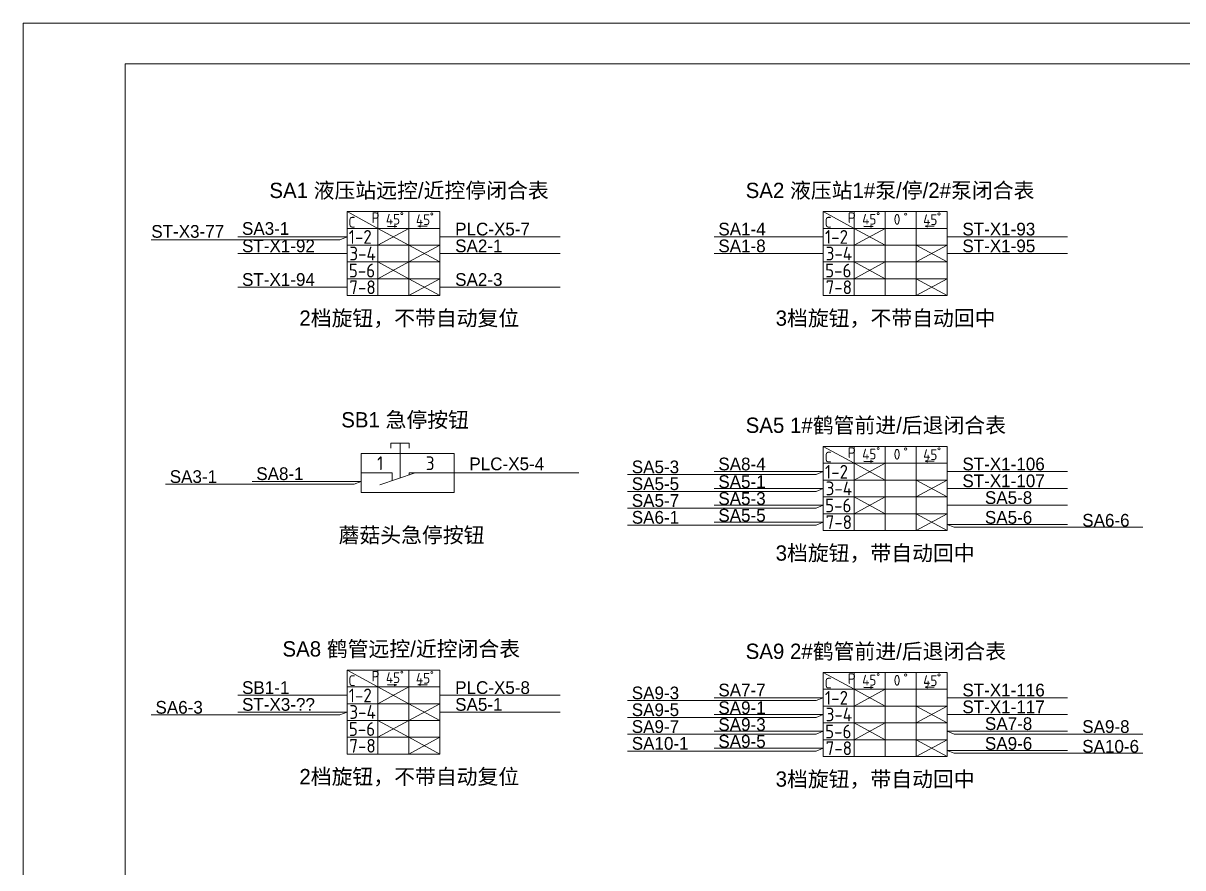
# Model space of a CAD drawing. Header units: millimetres. Extents: x 32721 to 103787, y 57624 to 127312.
# Drawn here: x 42543 to 44440, y 62671 to 64052 of the extents above; entities that cross this region are included whole.
import ezdxf

# ---------------------------------------------------------------- set-up
doc = ezdxf.new("R2010")
doc.units = ezdxf.units.MM
doc.header["$LTSCALE"] = 10
doc.layers.get('0').update_dxf_attribs({"lineweight": 18})
for name, color, linetype, lineweight in [('1轮廓实线层', 7, 'Continuous', 18), ('2细线层', 4, 'Continuous', 18), ('图框层', 7, 'Continuous', 18)]:
    doc.layers.add(name, color=color, linetype=linetype, lineweight=lineweight)
doc.styles.get("Standard").update_dxf_attribs({"font": 'isocp.shx', "width": 0.707, "bigfont": 'hztxt.shx'})
doc.styles.add('样式 1', font='SIMYOU.TTF', dxfattribs={"width": 0.75})

msp = doc.modelspace()

# ---------------------------------------------------------------- linework, layer by layer
for p, q in [((43072.95, 63702.73), (42894.38, 63702.73)), ((43224.81, 63702.73), (43421.53, 63702.73)), ((43852.01, 63702.73), (43673.44, 63702.73)), ((44054.49, 63702.73), (44251.21, 63702.73)), ((43072.95, 63675.24), (42894.38, 63675.24)), ((43224.81, 63675.24), (43421.53, 63675.24)), ((43852.01, 63675.24), (43673.44, 63675.24)), ((44054.49, 63675.24), (44251.21, 63675.24)), ((43072.95, 63620.27), (42894.38, 63620.27)), ((43224.81, 63620.27), (43421.53, 63620.27)), ((43159.64, 63364.94), (43144.46, 63364.94)), ((43144.46, 63364.94), (43144.46, 63357.23)), ((43159.64, 63364.94), (43159.64, 63308.11)), ((43159.64, 63364.94), (43174.82, 63364.94)), ((43174.82, 63364.94), (43174.82, 63357.23)), ((43096.25, 63316.51), (43146.98, 63316.51)), ((43126.57, 63296.89), (43184.37, 63316.51)), ((43146.98, 63316.51), (43146.98, 63303.81)), ((43248.1, 63316.51), (43174.34, 63316.51)), ((43174.34, 63316.51), (43174.34, 63313.1)), ((43180.6, 63316.51), (43180.6, 63316.51)), ((43248.1, 63316.51), (43451.96, 63316.51)), ((43852.01, 63318.6), (43673.44, 63318.6)), ((44054.49, 63318.6), (44251.21, 63318.6)), ((43096.25, 63302.76), (42917.68, 63302.76)), ((43852.01, 63291.11), (43673.44, 63291.11)), ((44054.49, 63291.11), (44251.21, 63291.11)), ((43852.01, 63263.62), (43673.44, 63263.62)), ((44054.49, 63263.62), (44251.21, 63263.62)), ((43852.01, 63236.14), (43673.44, 63236.14)), ((44054.49, 63232.46), (44251.21, 63232.46)), ((43072.95, 62952.94), (42894.38, 62952.94)), ((43224.81, 62952.94), (43421.53, 62952.94)), ((43852.01, 62948.96), (43673.44, 62948.96)), ((44054.49, 62948.96), (44251.21, 62948.96)), ((43072.95, 62925.45), (42894.38, 62925.45)), ((43224.81, 62925.45), (43421.53, 62925.45)), ((43852.01, 62921.47), (43673.44, 62921.47)), ((44054.49, 62921.47), (44251.21, 62921.47)), ((43852.01, 62893.98), (43673.44, 62893.98)), ((44054.49, 62893.98), (44251.21, 62893.98)), ((43852.01, 62866.49), (43673.44, 62866.49)), ((44054.49, 62862.82), (44251.21, 62862.82))]:
    msp.add_line(p, q)
msp.add_lwpolyline([(43096.25, 63348.3), (43248.1, 63348.3), (43248.1, 63284.72), (43096.25, 63284.72)], close=True)
at = {"layer": '1轮廓实线层', "color": 0, "linetype": 'ByBlock', "lineweight": 13}
for p, q in [((43072.95, 63743.96), (43123.57, 63716.47)), ((43852.01, 63743.96), (43902.63, 63716.47)), ((43123.57, 63716.47), (43174.19, 63688.99)), ((43174.19, 63716.47), (43123.57, 63688.99)), ((43139.31, 63720.66), (43139.31, 63720.66)), ((43139.31, 63720.66), (43139.31, 63720.66)), ((43139.31, 63719.63), (43154.4, 63719.63)), ((43154.4, 63719.63), (43150.22, 63721.09)), ((43154.4, 63719.63), (43150.22, 63718.16)), ((43188.69, 63719.91), (43192.88, 63721.37)), ((43203.78, 63719.91), (43188.69, 63719.91)), ((43188.69, 63719.91), (43192.88, 63718.45)), ((43203.78, 63719.91), (43188.69, 63719.91)), ((43203.78, 63720.94), (43203.78, 63720.94)), ((43902.63, 63716.47), (43953.25, 63688.99)), ((43953.25, 63716.47), (43902.63, 63688.99)), ((43918.37, 63720.66), (43918.37, 63720.66)), ((43918.37, 63720.66), (43918.37, 63720.66)), ((43918.37, 63719.63), (43933.46, 63719.63)), ((43933.46, 63719.63), (43929.28, 63721.09)), ((43933.46, 63719.63), (43929.28, 63718.16)), ((44018.37, 63719.91), (44022.56, 63721.37)), ((44033.46, 63719.91), (44018.37, 63719.91)), ((44018.37, 63719.91), (44022.56, 63718.45)), ((44033.46, 63719.91), (44018.37, 63719.91)), ((44033.46, 63720.94), (44033.46, 63720.94)), ((43174.19, 63688.99), (43224.81, 63661.5)), ((43224.81, 63688.99), (43174.19, 63661.5)), ((44003.87, 63688.99), (44054.49, 63661.5)), ((44054.49, 63688.99), (44003.87, 63661.5)), ((43123.57, 63661.5), (43174.19, 63634.01)), ((43174.19, 63661.5), (43123.57, 63634.01)), ((43902.63, 63661.5), (43953.25, 63634.01)), ((43953.25, 63661.5), (43902.63, 63634.01)), ((43174.19, 63634.01), (43224.81, 63606.53)), ((43224.81, 63634.01), (43174.19, 63606.53)), ((44003.87, 63634.01), (44054.49, 63606.53)), ((44054.49, 63634.01), (44003.87, 63606.53)), ((43852.01, 63359.83), (43902.63, 63332.34)), ((43918.37, 63336.52), (43918.37, 63336.52)), ((43918.37, 63336.52), (43918.37, 63336.52)), ((43918.37, 63335.49), (43933.46, 63335.49)), ((43933.46, 63335.49), (43929.28, 63336.95)), ((43933.46, 63335.49), (43929.28, 63334.03)), ((44018.37, 63335.77), (44022.56, 63337.23)), ((44033.46, 63335.77), (44018.37, 63335.77)), ((44018.37, 63335.77), (44022.56, 63334.31)), ((44033.46, 63335.77), (44018.37, 63335.77)), ((44033.46, 63336.8), (44033.46, 63336.8)), ((43902.63, 63332.34), (43953.25, 63304.85)), ((43953.25, 63332.34), (43902.63, 63304.85)), ((44003.87, 63304.85), (44054.49, 63277.37)), ((44054.49, 63304.85), (44003.87, 63277.37)), ((43902.63, 63277.37), (43953.25, 63249.88)), ((43953.25, 63277.37), (43902.63, 63249.88)), ((44003.87, 63249.88), (44054.49, 63222.39)), ((44054.49, 63249.88), (44003.87, 63222.39)), ((43072.95, 62994.17), (43123.57, 62966.68)), ((43852.01, 62990.19), (43902.63, 62962.7)), ((43123.57, 62966.68), (43174.19, 62939.19)), ((43174.19, 62966.68), (43123.57, 62939.19)), ((43139.31, 62970.86), (43139.31, 62970.86)), ((43139.31, 62970.86), (43139.31, 62970.86)), ((43139.31, 62969.83), (43154.4, 62969.83)), ((43154.4, 62969.83), (43150.22, 62971.29)), ((43154.4, 62969.83), (43150.22, 62968.37)), ((43188.69, 62970.11), (43192.88, 62971.57)), ((43203.78, 62970.11), (43188.69, 62970.11)), ((43188.69, 62970.11), (43192.88, 62968.65)), ((43203.78, 62970.11), (43188.69, 62970.11)), ((43203.78, 62971.14), (43203.78, 62971.14)), ((43902.63, 62962.7), (43953.25, 62935.21)), ((43953.25, 62962.7), (43902.63, 62935.21)), ((43918.37, 62966.88), (43918.37, 62966.88)), ((43918.37, 62966.88), (43918.37, 62966.88)), ((43918.37, 62965.85), (43933.46, 62965.85)), ((43933.46, 62965.85), (43929.28, 62967.31)), ((43933.46, 62965.85), (43929.28, 62964.39)), ((44018.37, 62966.13), (44022.56, 62967.59)), ((44033.46, 62966.13), (44018.37, 62966.13)), ((44018.37, 62966.13), (44022.56, 62964.67)), ((44033.46, 62966.13), (44018.37, 62966.13)), ((44033.46, 62967.16), (44033.46, 62967.16)), ((43174.19, 62939.19), (43224.81, 62911.71)), ((43224.81, 62939.19), (43174.19, 62911.71)), ((44003.87, 62935.21), (44054.49, 62907.72)), ((44054.49, 62935.21), (44003.87, 62907.72)), ((43123.57, 62911.71), (43174.19, 62884.22)), ((43174.19, 62911.71), (43123.57, 62884.22)), ((43902.63, 62907.72), (43953.25, 62880.24)), ((43953.25, 62907.72), (43902.63, 62880.24)), ((43174.19, 62884.22), (43224.81, 62856.73)), ((43224.81, 62884.22), (43174.19, 62856.73)), ((44003.87, 62880.24), (44054.49, 62852.75)), ((44054.49, 62880.24), (44003.87, 62852.75))]:
    msp.add_line(p, q, dxfattribs=at)
at = {"layer": '1轮廓实线层'}
for p, q in [((42752.79, 63697.97), (43061.29, 63697.97)), ((43061.29, 63697.97), (43072.95, 63702.73)), ((43840.35, 63313.84), (43852.01, 63318.6)), ((42776.09, 63298), (43084.58, 63298)), ((43084.58, 63298), (43096.25, 63302.76)), ((43531.85, 63313.84), (43840.35, 63313.84)), ((43531.85, 63286.35), (43840.35, 63286.35)), ((43840.35, 63286.35), (43852.01, 63291.11)), ((43531.85, 63258.86), (43840.35, 63258.86)), ((43840.35, 63258.86), (43852.01, 63263.62)), ((43531.85, 63231.38), (43840.35, 63231.38)), ((43840.35, 63231.38), (43852.01, 63236.14)), ((44066.15, 63227.7), (44054.49, 63232.46)), ((44374.65, 63227.7), (44066.15, 63227.7)), ((43531.85, 62944.2), (43840.35, 62944.2)), ((43840.35, 62944.2), (43852.01, 62948.96)), ((42752.79, 62920.69), (43061.29, 62920.69)), ((43061.29, 62920.69), (43072.95, 62925.45)), ((43531.85, 62916.71), (43840.35, 62916.71)), ((43840.35, 62916.71), (43852.01, 62921.47)), ((43531.85, 62889.22), (43840.35, 62889.22)), ((43840.35, 62889.22), (43852.01, 62893.98)), ((44066.15, 62889.22), (44054.49, 62893.98)), ((44374.65, 62889.22), (44066.15, 62889.22)), ((43531.85, 62861.73), (43840.35, 62861.73)), ((43840.35, 62861.73), (43852.01, 62866.49)), ((44066.15, 62858.06), (44054.49, 62862.82)), ((44374.65, 62858.06), (44066.15, 62858.06))]:
    msp.add_line(p, q, dxfattribs=at)
at = {"layer": '1轮廓实线层', "color": 0, "linetype": 'ByBlock', "lineweight": 13}
for points in [[(43072.95, 63743.96), (43123.57, 63743.96), (43123.57, 63716.47), (43072.95, 63716.47)], [(43123.57, 63743.96), (43174.19, 63743.96), (43174.19, 63716.47), (43123.57, 63716.47)], [(43174.19, 63743.96), (43224.81, 63743.96), (43224.81, 63716.47), (43174.19, 63716.47)], [(43852.01, 63743.96), (43902.63, 63743.96), (43902.63, 63716.47), (43852.01, 63716.47)], [(43902.63, 63743.96), (43953.25, 63743.96), (43953.25, 63716.47), (43902.63, 63716.47)], [(43953.25, 63743.96), (44003.87, 63743.96), (44003.87, 63716.47), (43953.25, 63716.47)], [(44003.87, 63743.96), (44054.49, 63743.96), (44054.49, 63716.47), (44003.87, 63716.47)], [(43072.95, 63716.47), (43123.57, 63716.47), (43123.57, 63688.99), (43072.95, 63688.99)], [(43123.57, 63716.47), (43174.19, 63716.47), (43174.19, 63688.99), (43123.57, 63688.99)], [(43174.19, 63716.47), (43224.81, 63716.47), (43224.81, 63688.99), (43174.19, 63688.99)], [(43852.01, 63716.47), (43902.63, 63716.47), (43902.63, 63688.99), (43852.01, 63688.99)], [(43902.63, 63716.47), (43953.25, 63716.47), (43953.25, 63688.99), (43902.63, 63688.99)], [(43953.25, 63716.47), (44003.87, 63716.47), (44003.87, 63688.99), (43953.25, 63688.99)], [(44003.87, 63716.47), (44054.49, 63716.47), (44054.49, 63688.99), (44003.87, 63688.99)], [(43072.95, 63688.99), (43123.57, 63688.99), (43123.57, 63661.5), (43072.95, 63661.5)], [(43123.57, 63688.99), (43174.19, 63688.99), (43174.19, 63661.5), (43123.57, 63661.5)], [(43174.19, 63688.99), (43224.81, 63688.99), (43224.81, 63661.5), (43174.19, 63661.5)], [(43852.01, 63688.99), (43902.63, 63688.99), (43902.63, 63661.5), (43852.01, 63661.5)], [(43902.63, 63688.99), (43953.25, 63688.99), (43953.25, 63661.5), (43902.63, 63661.5)], [(43953.25, 63688.99), (44003.87, 63688.99), (44003.87, 63661.5), (43953.25, 63661.5)], [(44003.87, 63688.99), (44054.49, 63688.99), (44054.49, 63661.5), (44003.87, 63661.5)], [(43072.95, 63661.5), (43123.57, 63661.5), (43123.57, 63634.01), (43072.95, 63634.01)], [(43123.57, 63661.5), (43174.19, 63661.5), (43174.19, 63634.01), (43123.57, 63634.01)], [(43174.19, 63661.5), (43224.81, 63661.5), (43224.81, 63634.01), (43174.19, 63634.01)], [(43852.01, 63661.5), (43902.63, 63661.5), (43902.63, 63634.01), (43852.01, 63634.01)], [(43902.63, 63661.5), (43953.25, 63661.5), (43953.25, 63634.01), (43902.63, 63634.01)], [(43953.25, 63661.5), (44003.87, 63661.5), (44003.87, 63634.01), (43953.25, 63634.01)], [(44003.87, 63661.5), (44054.49, 63661.5), (44054.49, 63634.01), (44003.87, 63634.01)], [(43072.95, 63634.01), (43123.57, 63634.01), (43123.57, 63606.53), (43072.95, 63606.53)], [(43123.57, 63634.01), (43174.19, 63634.01), (43174.19, 63606.53), (43123.57, 63606.53)], [(43174.19, 63634.01), (43224.81, 63634.01), (43224.81, 63606.53), (43174.19, 63606.53)], [(43852.01, 63634.01), (43902.63, 63634.01), (43902.63, 63606.53), (43852.01, 63606.53)], [(43902.63, 63634.01), (43953.25, 63634.01), (43953.25, 63606.53), (43902.63, 63606.53)], [(43953.25, 63634.01), (44003.87, 63634.01), (44003.87, 63606.53), (43953.25, 63606.53)], [(44003.87, 63634.01), (44054.49, 63634.01), (44054.49, 63606.53), (44003.87, 63606.53)], [(43852.01, 63359.83), (43902.63, 63359.83), (43902.63, 63332.34), (43852.01, 63332.34)], [(43902.63, 63359.83), (43953.25, 63359.83), (43953.25, 63332.34), (43902.63, 63332.34)], [(43953.25, 63359.83), (44003.87, 63359.83), (44003.87, 63332.34), (43953.25, 63332.34)], [(44003.87, 63359.83), (44054.49, 63359.83), (44054.49, 63332.34), (44003.87, 63332.34)], [(43852.01, 63332.34), (43902.63, 63332.34), (43902.63, 63304.85), (43852.01, 63304.85)], [(43902.63, 63332.34), (43953.25, 63332.34), (43953.25, 63304.85), (43902.63, 63304.85)], [(43953.25, 63332.34), (44003.87, 63332.34), (44003.87, 63304.85), (43953.25, 63304.85)], [(44003.87, 63332.34), (44054.49, 63332.34), (44054.49, 63304.85), (44003.87, 63304.85)], [(43852.01, 63304.85), (43902.63, 63304.85), (43902.63, 63277.37), (43852.01, 63277.37)], [(43902.63, 63304.85), (43953.25, 63304.85), (43953.25, 63277.37), (43902.63, 63277.37)], [(43953.25, 63304.85), (44003.87, 63304.85), (44003.87, 63277.37), (43953.25, 63277.37)], [(44003.87, 63304.85), (44054.49, 63304.85), (44054.49, 63277.37), (44003.87, 63277.37)], [(43852.01, 63277.37), (43902.63, 63277.37), (43902.63, 63249.88), (43852.01, 63249.88)], [(43902.63, 63277.37), (43953.25, 63277.37), (43953.25, 63249.88), (43902.63, 63249.88)], [(43953.25, 63277.37), (44003.87, 63277.37), (44003.87, 63249.88), (43953.25, 63249.88)], [(44003.87, 63277.37), (44054.49, 63277.37), (44054.49, 63249.88), (44003.87, 63249.88)], [(43852.01, 63249.88), (43902.63, 63249.88), (43902.63, 63222.39), (43852.01, 63222.39)], [(43902.63, 63249.88), (43953.25, 63249.88), (43953.25, 63222.39), (43902.63, 63222.39)], [(43953.25, 63249.88), (44003.87, 63249.88), (44003.87, 63222.39), (43953.25, 63222.39)], [(44003.87, 63249.88), (44054.49, 63249.88), (44054.49, 63222.39), (44003.87, 63222.39)], [(43072.95, 62994.17), (43123.57, 62994.17), (43123.57, 62966.68), (43072.95, 62966.68)], [(43123.57, 62994.17), (43174.19, 62994.17), (43174.19, 62966.68), (43123.57, 62966.68)], [(43174.19, 62994.17), (43224.81, 62994.17), (43224.81, 62966.68), (43174.19, 62966.68)], [(43852.01, 62990.19), (43902.63, 62990.19), (43902.63, 62962.7), (43852.01, 62962.7)], [(43902.63, 62990.19), (43953.25, 62990.19), (43953.25, 62962.7), (43902.63, 62962.7)], [(43953.25, 62990.19), (44003.87, 62990.19), (44003.87, 62962.7), (43953.25, 62962.7)], [(44003.87, 62990.19), (44054.49, 62990.19), (44054.49, 62962.7), (44003.87, 62962.7)], [(43072.95, 62966.68), (43123.57, 62966.68), (43123.57, 62939.19), (43072.95, 62939.19)], [(43123.57, 62966.68), (43174.19, 62966.68), (43174.19, 62939.19), (43123.57, 62939.19)], [(43174.19, 62966.68), (43224.81, 62966.68), (43224.81, 62939.19), (43174.19, 62939.19)], [(43852.01, 62962.7), (43902.63, 62962.7), (43902.63, 62935.21), (43852.01, 62935.21)], [(43902.63, 62962.7), (43953.25, 62962.7), (43953.25, 62935.21), (43902.63, 62935.21)], [(43953.25, 62962.7), (44003.87, 62962.7), (44003.87, 62935.21), (43953.25, 62935.21)], [(44003.87, 62962.7), (44054.49, 62962.7), (44054.49, 62935.21), (44003.87, 62935.21)], [(43072.95, 62939.19), (43123.57, 62939.19), (43123.57, 62911.71), (43072.95, 62911.71)], [(43123.57, 62939.19), (43174.19, 62939.19), (43174.19, 62911.71), (43123.57, 62911.71)], [(43174.19, 62939.19), (43224.81, 62939.19), (43224.81, 62911.71), (43174.19, 62911.71)], [(43852.01, 62935.21), (43902.63, 62935.21), (43902.63, 62907.72), (43852.01, 62907.72)], [(43902.63, 62935.21), (43953.25, 62935.21), (43953.25, 62907.72), (43902.63, 62907.72)], [(43953.25, 62935.21), (44003.87, 62935.21), (44003.87, 62907.72), (43953.25, 62907.72)], [(44003.87, 62935.21), (44054.49, 62935.21), (44054.49, 62907.72), (44003.87, 62907.72)], [(43072.95, 62911.71), (43123.57, 62911.71), (43123.57, 62884.22), (43072.95, 62884.22)], [(43123.57, 62911.71), (43174.19, 62911.71), (43174.19, 62884.22), (43123.57, 62884.22)], [(43174.19, 62911.71), (43224.81, 62911.71), (43224.81, 62884.22), (43174.19, 62884.22)], [(43852.01, 62907.72), (43902.63, 62907.72), (43902.63, 62880.24), (43852.01, 62880.24)], [(43902.63, 62907.72), (43953.25, 62907.72), (43953.25, 62880.24), (43902.63, 62880.24)], [(43953.25, 62907.72), (44003.87, 62907.72), (44003.87, 62880.24), (43953.25, 62880.24)], [(44003.87, 62907.72), (44054.49, 62907.72), (44054.49, 62880.24), (44003.87, 62880.24)], [(43072.95, 62884.22), (43123.57, 62884.22), (43123.57, 62856.73), (43072.95, 62856.73)], [(43123.57, 62884.22), (43174.19, 62884.22), (43174.19, 62856.73), (43123.57, 62856.73)], [(43174.19, 62884.22), (43224.81, 62884.22), (43224.81, 62856.73), (43174.19, 62856.73)], [(43852.01, 62880.24), (43902.63, 62880.24), (43902.63, 62852.75), (43852.01, 62852.75)], [(43902.63, 62880.24), (43953.25, 62880.24), (43953.25, 62852.75), (43902.63, 62852.75)], [(43953.25, 62880.24), (44003.87, 62880.24), (44003.87, 62852.75), (43953.25, 62852.75)], [(44003.87, 62880.24), (44054.49, 62880.24), (44054.49, 62852.75), (44003.87, 62852.75)]]:
    msp.add_lwpolyline(points, close=True, dxfattribs=at)
at = {"layer": '1轮廓实线层'}
for centre in [(43162.63, 63740.62), (43211.56, 63739.98), (43941.69, 63740.62), (43986.73, 63739.8), (44041.24, 63739.98), (43941.69, 63356.48), (43986.73, 63355.66), (44041.24, 63355.85), (43162.63, 62990.82), (43211.56, 62990.19), (43941.69, 62986.84), (43986.73, 62986.02), (44041.24, 62986.2)]:
    msp.add_circle(centre, 1.71, dxfattribs=at)
at = {"layer": '2细线层'}
for p in [(42543.25, 61251.98), (46503.25, 64051.98)]:
    msp.add_line(p, (42543.25, 64051.98), dxfattribs=at)
at = {"layer": '图框层'}
for p in [(42709.92, 61318.65), (46436.59, 63985.32)]:
    msp.add_line(p, (42709.92, 63985.32), dxfattribs=at)

# ---------------------------------------------------------------- texts
at = {"layer": '1轮廓实线层'}
for s, height, p in [('C', 17.5, (43075.29, 63717.83)), ('45', 17.5, (43136.51, 63722.67)), ('45', 17.5, (43185.68, 63721.85)), ('C', 17.5, (43854.35, 63717.83)), ('45', 17.5, (43915.57, 63722.67)), ('0', 17.5, (43967.22, 63722.44)), ('45', 17.5, (44015.36, 63721.85)), ('1-2', 22.5, (43075.71, 63691.24)), ('1-2', 22.5, (43854.77, 63691.24)), ('3-4', 22.5, (43076.84, 63664.11)), ('3-4', 22.5, (43855.9, 63664.11)), ('5-6', 22.5, (43075.89, 63636.27)), ('5-6', 22.5, (43854.95, 63636.27)), ('7-8', 22.5, (43076.72, 63608.88)), ('7-8', 22.5, (43855.78, 63608.88)), ('45', 17.5, (43915.57, 63338.54)), ('0', 17.5, (43967.22, 63338.31)), ('45', 17.5, (44015.36, 63337.71)), ('1', 22.5, (43122.14, 63321.11)), ('3', 22.5, (43201.84, 63321.11)), ('C', 17.5, (43854.35, 63333.69)), ('1-2', 22.5, (43854.77, 63307.11)), ('3-4', 22.5, (43855.9, 63279.98)), ('5-6', 22.5, (43854.95, 63252.13)), ('7-8', 22.5, (43855.78, 63224.75)), ('C', 17.5, (43075.29, 62968.03)), ('45', 17.5, (43136.51, 62972.88)), ('45', 17.5, (43185.68, 62972.05)), ('C', 17.5, (43854.35, 62964.05)), ('45', 17.5, (43915.57, 62968.9)), ('0', 17.5, (43967.22, 62968.66)), ('45', 17.5, (44015.36, 62968.07)), ('1-2', 22.5, (43075.71, 62941.45)), ('1-2', 22.5, (43854.77, 62937.47)), ('3-4', 22.5, (43076.84, 62914.32)), ('3-4', 22.5, (43855.9, 62910.34)), ('5-6', 22.5, (43075.89, 62886.47)), ('5-6', 22.5, (43854.95, 62882.49)), ('7-8', 22.5, (43076.72, 62859.09)), ('7-8', 22.5, (43855.78, 62855.11))]:
    msp.add_text(s, height=height, dxfattribs=at).set_placement(p)
at = {"layer": '1轮廓实线层', "style": '样式 1'}
for s, height, p in [('ST-X3-77', 20.833, (42752.79, 63701.08)), ('SA3-1', 20.833, (42901.13, 63705.84)), ('PLC-X5-7', 20.833, (43249.82, 63704.85)), ('SA1-4', 20.833, (43680.3, 63704.85)), ('ST-X1-93', 20.833, (44079.5, 63704.85)), ('ST-X1-92', 20.833, (42901.23, 63677.36)), ('SA2-1', 20.833, (43249.82, 63677.36)), ('SA1-8', 20.833, (43680.3, 63677.36)), ('ST-X1-95', 20.833, (44079.5, 63677.36)), ('ST-X1-94', 20.833, (42901.23, 63622.38)), ('SA2-3', 20.833, (43249.82, 63622.38)), ('2档旋钮，不带自动复位', 25, (42995, 63557.19)), ('3档旋钮，不带自动回中', 25, (43774.06, 63557.19)), ('PLC-X5-4', 20.833, (43273.11, 63320.94)), ('SA5-3', 20.833, (43538.71, 63315.95)), ('SA8-4', 20.833, (43680.3, 63320.71)), ('ST-X1-106', 20.833, (44079.5, 63320.71)), ('SA3-1', 20.833, (42782.94, 63300.12)), ('SA8-1', 20.833, (42924.53, 63304.88)), ('ST-X1-107', 20.833, (44079.5, 63293.23)), ('SA5-5', 20.833, (43538.71, 63288.47)), ('SA5-1', 20.833, (43680.3, 63291.81)), ('SA5-7', 20.833, (43538.71, 63260.98)), ('SA5-3', 20.833, (43680.3, 63264.32)), ('SA5-8', 20.833, (44116.35, 63265.74)), ('SA5-5', 20.833, (43680.3, 63236.84)), ('SA6-1', 20.833, (43538.71, 63233.49)), ('SA5-6', 20.833, (44116.35, 63233.44)), ('SA6-6', 20.833, (44275.53, 63228.68)), ('蘑菇头急停按钮', 25, (43059.15, 63202.38)), ('3档旋钮，带自动回中', 25, (43774.06, 63173.06)), ('SB1-1', 20.833, (42901.23, 62955.05)), ('PLC-X5-8', 20.833, (43249.82, 62955.05)), ('SA9-3', 20.833, (43538.71, 62946.31)), ('SA7-7', 20.833, (43680.3, 62951.07)), ('ST-X1-116', 20.833, (44079.5, 62951.07)), ('SA6-3', 20.833, (42759.64, 62922.81)), ('ST-X3-??', 20.833, (42901.23, 62927.57)), ('SA5-1', 20.833, (43249.82, 62927.57)), ('SA9-5', 20.833, (43538.71, 62918.82)), ('SA9-1', 20.833, (43680.3, 62922.17)), ('ST-X1-117', 20.833, (44079.5, 62923.58)), ('SA7-8', 20.833, (44116.35, 62896.1)), ('SA9-7', 20.833, (43538.71, 62891.34)), ('SA9-3', 20.833, (43680.3, 62894.68)), ('SA9-8', 20.833, (44275.53, 62891.34)), ('SA10-1', 20.833, (43538.71, 62863.85)), ('SA9-5', 20.833, (43680.3, 62867.19)), ('SA9-6', 20.833, (44116.35, 62863.79)), ('SA10-6', 20.833, (44275.53, 62859.03)), ('2档旋钮，不带自动复位', 25, (42995, 62807.4)), ('3档旋钮，带自动回中', 25, (43774.06, 62803.42))]:
    msp.add_text(s, height=height, dxfattribs=at).set_placement(p)
at = {"layer": '1轮廓实线层', "char_height": 25, "attachment_point": 7, "style": '样式 1'}
for s, insert, width in [('{\\W1;SA1 液压站远控/近控停闭合表 }', (42945.96, 63763.34), 717.7083), ('{\\W1;SA2 液压站1#泵/停/2#泵闭合表}', (43725.02, 63763.34), 741.875), ('{\\W1;SB1 急停按钮}', (43063.51, 63388.13), 316.875), ('{\\W1;SA5 1#鹤管前进/后退闭合表}', (43725.02, 63379.21), 661.875), ('{\\W1;SA8 鹤管远控/近控闭合表}', (42967.36, 63013.55), 608.5417), ('{\\W1;SA9 2#鹤管前进/后退闭合表}', (43725.02, 63009.56), 661.875)]:
    msp.add_mtext(s, dxfattribs=dict(at, insert=insert, width=width))
at = {"layer": '1轮廓实线层', "char_height": 17.5, "width": 69.971, "attachment_point": 7}
for insert in [(43072.95, 63725.15), (43852.01, 63725.15), (43852.01, 63341.02), (43072.95, 62975.36), (43852.01, 62971.38)]:
    msp.add_mtext('{\\W1;    P}', dxfattribs=dict(at, insert=insert))

doc.saveas('drawing.dxf')
